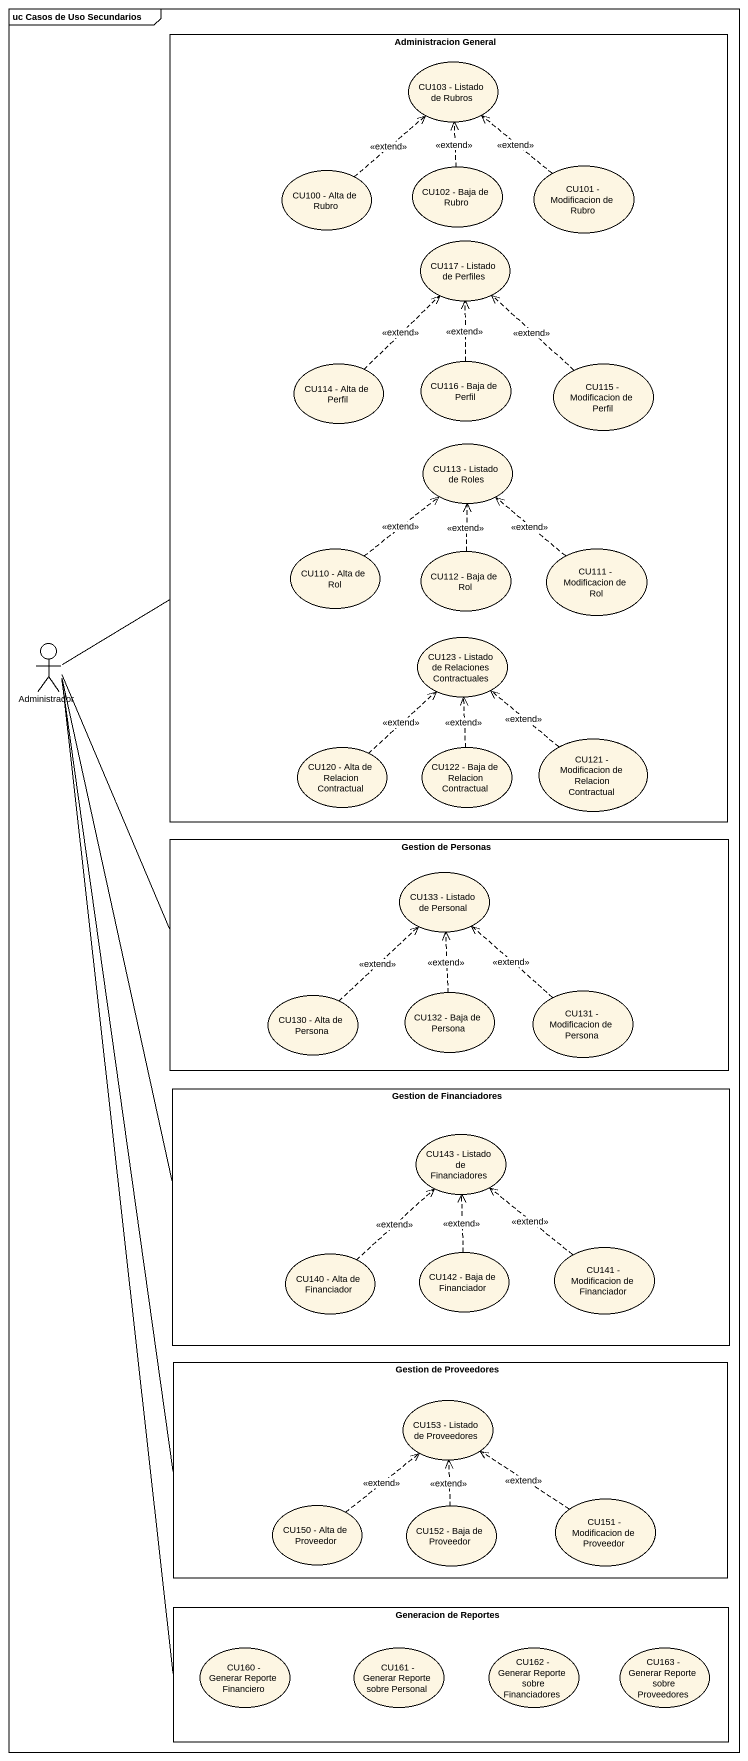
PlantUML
@startuml
mainframe uc Casos de Uso Secundarios
rectangle "Administracion General" as Administracion_General {
  usecase "CU103 - Listado de Rubros" as CU103_Listado_de_Rubros
  usecase "CU100 - Alta de Rubro" as CU100_Alta_de_Rubro
  usecase "CU102 - Baja de Rubro" as CU102_Baja_de_Rubro
  usecase "CU101 - Modificacion de Rubro" as CU101_Modificacion_de_Rubro
  usecase "CU117 - Listado de Perfiles" as CU117_Listado_de_Perfiles
  usecase "CU114 - Alta de Perfil" as CU114_Alta_de_Perfil
  usecase "CU116 - Baja de Perfil" as CU116_Baja_de_Perfil
  usecase "CU115 - Modificacion de Perfil" as CU115_Modificacion_de_Perfil
  usecase "CU113 - Listado de Roles" as CU113_Listado_de_Roles
  usecase "CU110 - Alta de Rol" as CU110_Alta_de_Rol
  usecase "CU111 - Modificacion de Rol" as CU111_Modificacion_de_Rol
  usecase "CU112 - Baja de Rol" as CU112_Baja_de_Rol
  usecase "CU123 - Listado de Relaciones Contractuales" as CU123_Listado_de_Relaciones
  usecase "CU121 - Modificacion de Relacion Contractual" as CU121_Modificacion_de
  usecase "CU120 - Alta de Relacion Contractual" as CU120_Alta_de_Relacion
  usecase "CU122 - Baja de Relacion Contractual" as CU122_Baja_de_Relacion
}
actor Administrador
rectangle "Gestion de Personas" as Gestion_de_Personas {
  usecase "CU133 - Listado de Personal" as CU133_Listado_de_Personal
  usecase "CU130 - Alta de Persona" as CU130_Alta_de_Persona
  usecase "CU132 - Baja de Persona" as CU132_Baja_de_Persona
  usecase "CU131 - Modificacion de Persona" as CU131_Modificacion_de
}
rectangle "Gestion de Financiadores" as Gestion_de_Financiadores {
  usecase "CU143 - Listado de Financiadores" as CU143_Listado_de
  usecase "CU141 - Modificacion de Financiador" as CU141_Modificacion_de
  usecase "CU140 - Alta de Financiador" as CU140_Alta_de_Financiador
  usecase "CU142 - Baja de Financiador" as CU142_Baja_de_Financiador
}
rectangle "Gestion de Proveedores" as Gestion_de_Proveedores {
  usecase "CU153 - Listado de Proveedores" as CU153_Listado_de_Proveedores
  usecase "CU150 - Alta de Proveedor" as CU150_Alta_de_Proveedor
  usecase "CU152 - Baja de Proveedor" as CU152_Baja_de_Proveedor
  usecase "CU151 - Modificacion de Proveedor" as CU151_Modificacion_de
}
rectangle "Generacion de Reportes" as Generacion_de_Reportes {
  usecase "CU160 - Generar Reporte Financiero" as CU160_Generar_Reporte
  usecase "CU161 - Generar Reporte sobre Personal" as CU161_Generar_Reporte_sobre
  usecase "CU162 - Generar Reporte sobre Financiadores" as CU162_Generar_Reporte_sobre
  usecase "CU163 - Generar Reporte sobre Proveedores" as CU163_Generar_Reporte_sobre
}
Administracion_General -- Administrador
CU100_Alta_de_Rubro .up.> CU103_Listado_de_Rubros : <<extend>>
CU102_Baja_de_Rubro .up.> CU103_Listado_de_Rubros : <<extend>>
CU101_Modificacion_de_Rubro .up.> CU103_Listado_de_Rubros : <<extend>>
CU114_Alta_de_Perfil .up.> CU117_Listado_de_Perfiles : <<extend>>
CU116_Baja_de_Perfil .up.> CU117_Listado_de_Perfiles : <<extend>>
CU115_Modificacion_de_Perfil .up.> CU117_Listado_de_Perfiles : <<extend>>
CU110_Alta_de_Rol .up.> CU113_Listado_de_Roles : <<extend>>
CU111_Modificacion_de_Rol .up.> CU113_Listado_de_Roles : <<extend>>
CU112_Baja_de_Rol .up.> CU113_Listado_de_Roles : <<extend>>
CU121_Modificacion_de .up.> CU123_Listado_de_Relaciones : <<extend>>
CU120_Alta_de_Relacion .up.> CU123_Listado_de_Relaciones : <<extend>>
CU122_Baja_de_Relacion .up.> CU123_Listado_de_Relaciones : <<extend>>
Gestion_de_Personas -up- Administrador
CU130_Alta_de_Persona .up.> CU133_Listado_de_Personal : <<extend>>
CU132_Baja_de_Persona .up.> CU133_Listado_de_Personal : <<extend>>
CU131_Modificacion_de .up.> CU133_Listado_de_Personal : <<extend>>
Gestion_de_Financiadores -up- Administrador
CU141_Modificacion_de .up.> CU143_Listado_de : <<extend>>
CU140_Alta_de_Financiador .up.> CU143_Listado_de : <<extend>>
CU142_Baja_de_Financiador .up.> CU143_Listado_de : <<extend>>
Gestion_de_Proveedores -up- Administrador
CU150_Alta_de_Proveedor .up.> CU153_Listado_de_Proveedores : <<extend>>
CU152_Baja_de_Proveedor .up.> CU153_Listado_de_Proveedores : <<extend>>
CU151_Modificacion_de .up.> CU153_Listado_de_Proveedores : <<extend>>
Generacion_de_Reportes -up- Administrador
@enduml
